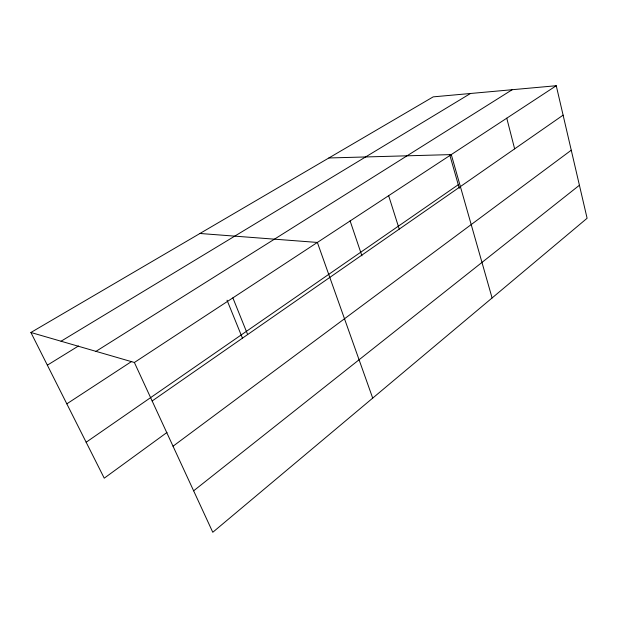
<?xml version="1.0" encoding="UTF-8"?>
<svg xmlns="http://www.w3.org/2000/svg" width="618" height="618" viewBox="0 0 618 618"><rect width="100%" height="100%" fill="white"/><g stroke="black" fill="none" stroke-linecap="round" stroke-linejoin="round"><path stroke-width="0.93" d="M193.635 490.808L579.414 185.245M173.04 446.211L571.256 150.205M167.007 432.43L104.241 478.177L30.9 332.484L433.203 96.864L556.254 85.724L587.1 218.262L212.777 532.276L134.376 362.488L30.9 332.484M152.152 400.974L563.098 115.157M86.149 442.241L458.27 184.72M134.376 362.488L556.254 85.724M66.821 403.848L131.727 361.406M95.983 351.356L512.183 89.718M47.354 365.176L78.486 345.987M61.058 341.229L470.483 93.488M328.869 157.969L451.279 154.593L492.09 297.961M199.931 233.48L317.366 242.441L372.708 398.108M227.038 300.217L242.588 338.502M232.87 297.876L247.656 334.554M350.089 220.827L361.909 255.829M388.645 195.682L399.243 229.124M449.672 154.6L459.321 188.39M506.768 118.192L514.639 148.861"/></g></svg>
